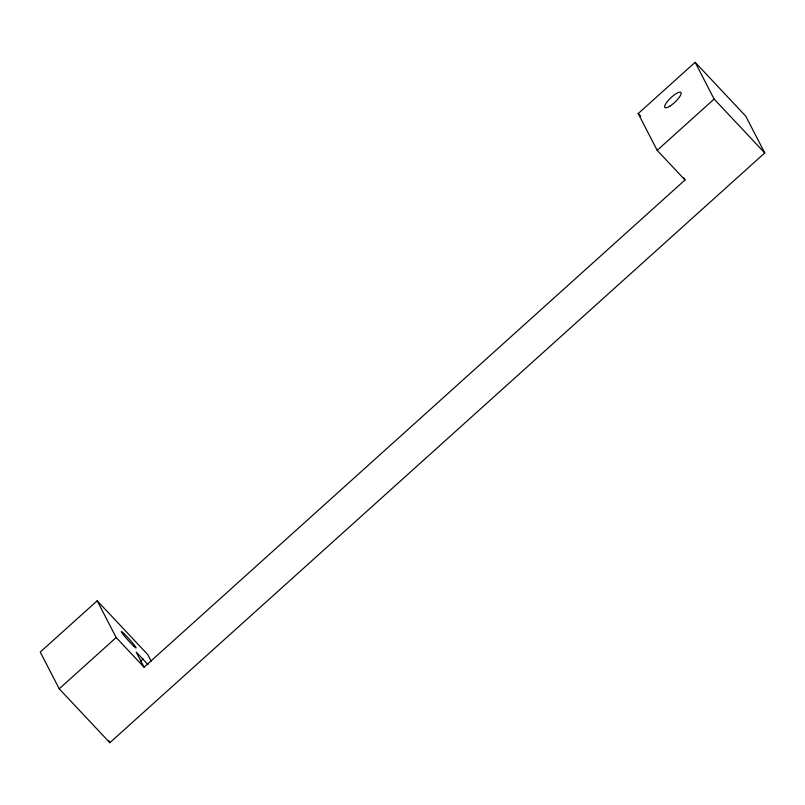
<?xml version="1.0" encoding="UTF-8"?>
<svg xmlns="http://www.w3.org/2000/svg" width="805" height="805" viewBox="0 0 805 805"><rect width="100%" height="100%" fill="white"/><g stroke="black" fill="none" stroke-linecap="round" stroke-linejoin="round"><path stroke-width="1.21" d="M97.194 600.782L40.25 652.06L59.218 688.818L109.852 742.703L764.75 152.95L745.772 116.182L695.138 62.297L638.194 113.575L657.172 150.344L685.015 179.978L144.055 667.214L116.172 637.53L97.194 600.782L147.828 654.666L151.189 661.177M59.218 688.818L116.172 637.53M657.172 150.344L714.115 99.065L695.138 62.297M140.362 661.388L143.159 658.872M714.115 99.065L764.75 152.95M638.194 113.575L640.73 116.272M148.05 664.668L136.226 652.09L144.055 667.214M683.898 177.825L685.015 179.978M108.705 740.479L109.852 742.703M133.61 646.043L132 644.453A11.049 0.825 48 0 1 121.454 632.026A11.049 0.825 48 0 1 129.233 639.1L131.135 641.243A11.049 0.825 48 0 1 133.61 646.043M670.032 106.069A11.049 3.009 -43.2 0 0 681.07 92.615A11.049 3.009 -43.2 0 0 667.556 101.269A11.049 3.009 -43.2 0 0 670.032 106.069"/></g></svg>
